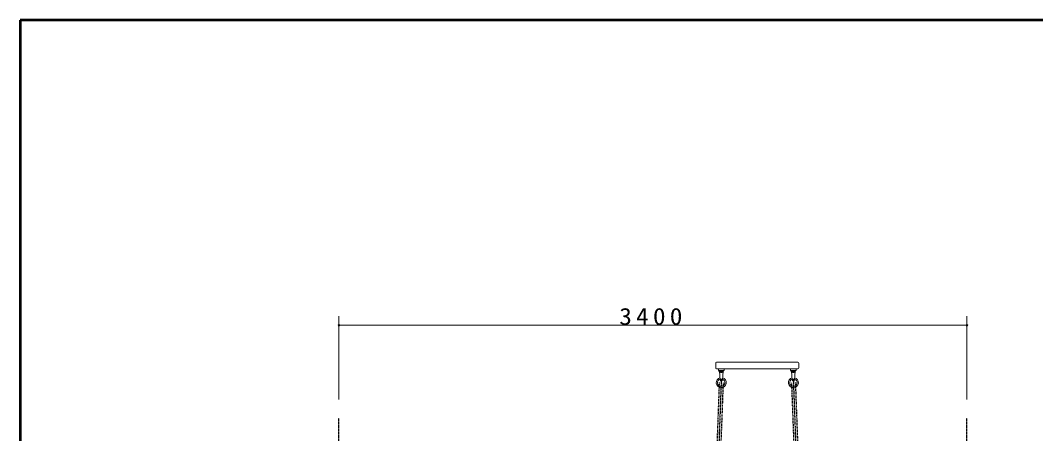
# Model space of a CAD drawing. Units: millimetres, scale not verified. Extents: x -35408 to 50, y -49934 to 13350.
# Drawn here: x -19250 to -13753, y 11115 to 13350 of the extents above; entities that cross this region are included whole.
import ezdxf

# ---------------------------------------------------------------- set-up
doc = ezdxf.new("R2010")
doc.units = ezdxf.units.MM
doc.linetypes.add('USER2', pattern=[6, 3, -1, 1, -1])
doc.linetypes.add('USER4', pattern=[8, 5, -3])
for name, color, linetype, lineweight in [('A3図枠', 7, 'Continuous', 25), ('線', 2, 'Continuous', 25), ('補助', 2, 'Continuous', 25)]:
    doc.layers.add(name, color=color, linetype=linetype, lineweight=lineweight)
doc.styles.add('ＭＳ ゴシック', font='')
doc.styles.get('ＭＳ ゴシック').set_extended_font_data('MS Gothic')

# ---------------------------------------------------------------- blocks, each defined once
blk = doc.blocks.new('dimension_origin')
at = {"color": 0, "linetype": 'Continuous', "lineweight": -2}
blk.add_circle((0, 0), 1.25, dxfattribs=at)

msp = doc.modelspace()

# ---------------------------------------------------------------- linework, layer by layer
at = {"layer": 'A3図枠', "lineweight": 50}
for p, q in [((-19250, 13350), (-19250, 0)), ((0, 13350), (-19250, 13350))]:
    msp.add_line(p, q, dxfattribs=at)
at = {"layer": '線', "color": 7, "lineweight": 13}
for p, q in [((-15485, 11470.898), (-15485, 11495.898)), ((-15480, 11500.898), (-15040, 11500.898)), ((-15035, 11470.898), (-15035, 11495.898)), ((-15480, 11465.898), (-15040, 11465.898)), ((-15470, 11464.698), (-15470, 11457.098)), ((-15468.8, 11465.898), (-15441.2, 11465.898)), ((-15468.8, 11455.898), (-15441.2, 11455.898)), ((-15464.712, 11452.209), (-15460.982, 11404.431)), ((-15445.288, 11452.209), (-15449.018, 11404.431)), ((-15440, 11464.698), (-15440, 11457.098)), ((-15080, 11464.698), (-15080, 11457.098)), ((-15078.8, 11465.898), (-15051.2, 11465.898)), ((-15078.8, 11455.898), (-15051.2, 11455.898)), ((-15074.712, 11452.209), (-15070.982, 11404.431)), ((-15055.288, 11452.209), (-15059.018, 11404.431)), ((-15050, 11464.698), (-15050, 11457.098))]:
    msp.add_line(p, q, dxfattribs=at)
at = {"layer": '線'}
for p, q in [((-15465.75, 11455.898), (-15444.25, 11455.898)), ((-15465.75, 11452.898), (-15465.75, 11455.898)), ((-15465.75, 11452.898), (-15444.25, 11452.898)), ((-15465.5, 11451.898), (-15465.5, 11452.898)), ((-15465.5, 11452.898), (-15444.5, 11452.898)), ((-15465.5, 11451.898), (-15444.5, 11451.898)), ((-15460, 11447.098), (-15450, 11447.098)), ((-15445.389, 11455.898), (-15446.192, 11452.898)), ((-15444.25, 11455.898), (-15445.054, 11452.898)), ((-15444.5, 11451.898), (-15444.5, 11452.898)), ((-15444.25, 11452.898), (-15444.25, 11455.898)), ((-15075.75, 11455.898), (-15054.25, 11455.898)), ((-15075.75, 11452.898), (-15075.75, 11455.898)), ((-15075.75, 11452.898), (-15054.25, 11452.898)), ((-15075.5, 11451.898), (-15075.5, 11452.898)), ((-15075.5, 11452.898), (-15054.5, 11452.898)), ((-15075.5, 11451.898), (-15054.5, 11451.898)), ((-15070, 11447.098), (-15060, 11447.098)), ((-15055.389, 11455.898), (-15056.192, 11452.898)), ((-15054.25, 11455.898), (-15055.054, 11452.898)), ((-15054.5, 11451.898), (-15054.5, 11452.898)), ((-15054.25, 11452.898), (-15054.25, 11455.898))]:
    msp.add_line(p, q, dxfattribs=at)
at = {"layer": '線', "color": 4, "linetype": 'USER4'}
for p, q in [((-15466.016, 11391.3), (-15515.493, 10067.892)), ((-15445.03, 11390.515), (-15494.507, 10067.108)), ((-15074.969, 11390.515), (-15025.493, 10067.108)), ((-15053.984, 11391.3), (-15004.507, 10067.892))]:
    msp.add_line(p, q, dxfattribs=at)
at = {"layer": '線', "color": 20, "linetype": 'USER2'}
for p, q in [((-15454.776, 11410.894), (-15505, 10067.5)), ((-15065.224, 11410.894), (-15015, 10067.5)), ((-17525, 8800), (-17525, 11200)), ((-14125, 8800), (-14125, 11200))]:
    msp.add_line(p, q, dxfattribs=at)
at = {"layer": '線', "color": 7, "lineweight": 13}
for centre, radius, start, end in [((-15480, 11495.898), 5, 90, 180), ((-15040, 11495.898), 5, 0, 90), ((-15480, 11470.898), 5, 180, 270), ((-15468.8, 11464.698), 1.2, 90, 180), ((-15468.8, 11457.098), 1.2, 180, 270), ((-15468.7, 11451.898), 4, 4.46422, 90), ((-15441.3, 11451.898), 4, 90, 175.53578), ((-15441.2, 11464.698), 1.2, 0, 90), ((-15441.2, 11457.098), 1.2, 270, 0), ((-15078.8, 11464.698), 1.2, 90, 180), ((-15078.8, 11457.098), 1.2, 180, 270), ((-15078.7, 11451.898), 4, 4.46422, 90), ((-15051.3, 11451.898), 4, 90, 175.53578), ((-15051.2, 11464.698), 1.2, 0, 90), ((-15051.2, 11457.098), 1.2, 270, 0), ((-15040, 11470.898), 5, 270, 0), ((-15455.523, 11390.908), 27, 103.82076, 267.85893), ((-15455.523, 11390.908), 20, 107.1427, 267.85893), ((-15455, 11404.898), 6, 184.46422, 355.53578), ((-15455.523, 11390.908), 27, 267.85893, 73.92841), ((-15455.523, 11390.908), 20, 267.85893, 69.77478), ((-15064.477, 11390.908), 27, 106.07158, 272.14106), ((-15064.477, 11390.908), 20, 110.22521, 272.14106), ((-15065, 11404.898), 6, 184.46422, 355.53578), ((-15064.477, 11390.908), 20, 272.14106, 72.85729), ((-15064.477, 11390.908), 27, 272.14106, 76.17923)]:
    msp.add_arc(centre, radius, start, end, dxfattribs=at)
at = {"layer": '線'}
for centre, start, end in [((-15455, 11458.378), 211.68134, 246.09448), ((-15455, 11458.378), 293.90552, 328.31866), ((-15065, 11458.378), 211.68134, 246.09448), ((-15065, 11458.378), 293.90552, 328.31866)]:
    msp.add_arc(centre, 12.339, start, end, dxfattribs=at)
at = {"layer": '補助', "lineweight": 13}
for p, q in [((-17525, 11300), (-17525, 11750.898)), ((-14125, 11300), (-14125, 11750.898)), ((-17525, 11700.898), (-14125, 11700.898))]:
    msp.add_line(p, q, dxfattribs=at)

# ---------------------------------------------------------------- block references
at = {"layer": '補助', "lineweight": 13, "xscale": 3.33, "yscale": 3.33}
msp.add_blockref('dimension_origin', (-17525, 11700.898), dxfattribs=at)
at = {"layer": '補助', "lineweight": 13, "xscale": 3.33, "yscale": 3.33, "rotation": 180}
msp.add_blockref('dimension_origin', (-14125, 11700.898), dxfattribs=at)

# ---------------------------------------------------------------- texts
at = {"layer": '補助', "insert": (-15825, 11701.898), "char_height": 91.64, "attachment_point": 8, "style": 'ＭＳ ゴシック'}
msp.add_mtext('\\T1.33;\\W1.1;3400', dxfattribs=at)

doc.saveas('drawing.dxf')
